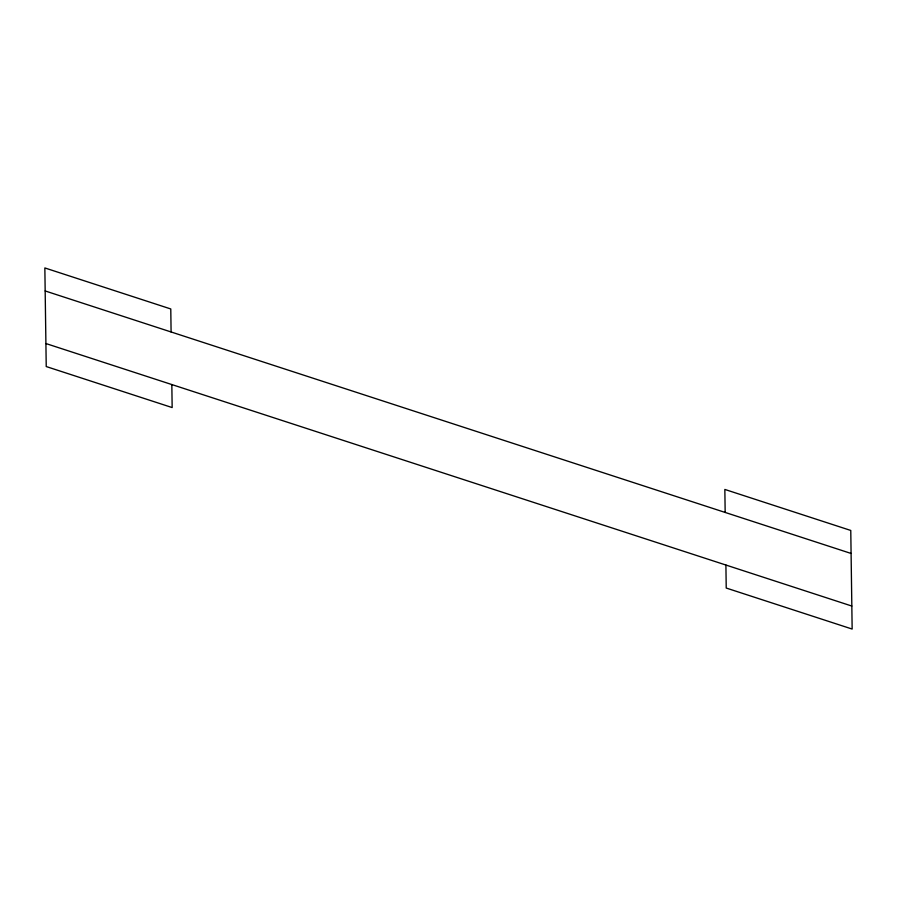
<?xml version="1.0" encoding="UTF-8"?>
<svg xmlns="http://www.w3.org/2000/svg" width="897" height="897" viewBox="0 0 897 897"><rect width="100%" height="100%" fill="white"/><g stroke="black" fill="none" stroke-linecap="round" stroke-linejoin="round"><path stroke-width="1.35" d="M45.175 290.953L851.096 553.46M851.825 606.047L45.904 343.54M725.168 512.445L724.843 489.437L850.771 530.452L852.15 629.055L726.222 588.04L725.908 565.032M171.092 331.968L170.778 308.96L44.85 267.945L46.229 366.548L172.157 407.563L171.832 384.555"/></g></svg>
